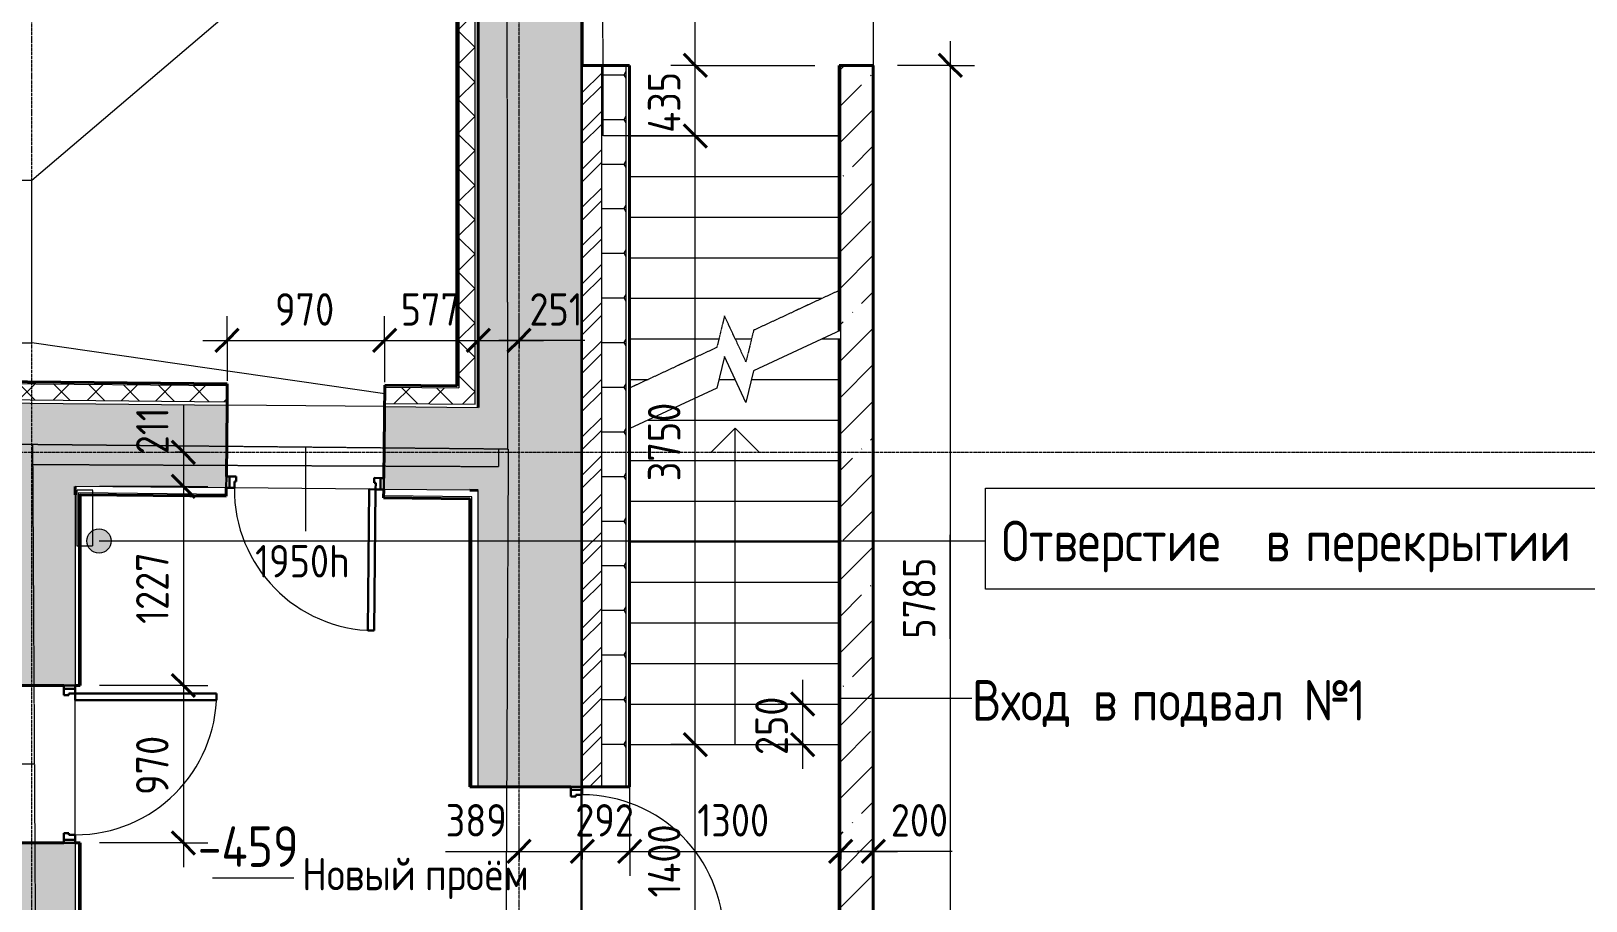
# Model space of a CAD drawing. Header units: millimetres. Extents: x -11886 to 147109, y 276 to 46084.
# Drawn here: x 555 to 10129, y 34092 to 39452 of the extents above; entities that cross this region are included whole.
import ezdxf

# ---------------------------------------------------------------- set-up
doc = ezdxf.new("R2010")
doc.units = ezdxf.units.MM
doc.linetypes.add('ADSK_Линия сетки', pattern=[25, 20, -2.5, 0, -2.5])
doc.linetypes.add('ADSK_Сверху', pattern=[4.5, 3, -1.5])
for name, color, linetype, lineweight in [('Аннотация', 7, 'Continuous', 20), ('Двери', 7, 'Continuous', 18), ('Лестницы', 7, 'Continuous', 18), ('Марки', 7, 'Continuous', 20), ('Марки дверей', 7, 'Continuous', 20), ('Оси', 7, 'Continuous', 9), ('Перекрытие', 7, 'Continuous', 18), ('Размеры', 7, 'Continuous', 9), ('Размеры-100', 7, 'Continuous', 9), ('Стены внутренние', 7, 'Continuous', 18), ('Стены наружные', 7, 'Continuous', 18), ('Стены штриховка', 7, 'Continuous', 18), ('Стрелки вверх', 7, 'Continuous', 18)]:
    doc.layers.add(name, color=color, linetype=linetype, lineweight=lineweight)
doc.styles.add('GOST Common_1', font='GOST_Common.ttf', dxfattribs={"width": 0.9, "height": 250})
doc.styles.add('GOST Common_2', font='GOST_Common.ttf', dxfattribs={"width": 0.9, "height": 200})
doc.styles.add('GOST Common_B', font='', dxfattribs={"width": 0.9, "height": 250})
doc.styles.get('GOST Common_B').set_extended_font_data('GOST Common', bold=True)
doc.dimstyles.new('ADSK_Основной_2_мм_Округление_до_1_мм', dxfattribs={"dimscale": 304.8, "dimtxt": 201.142999, "dimasz": 0.463911, "dimexe": 0.492126, "dimexo": 0.492126, "dimgap": 0.098425, "dimtad": 1, "dimdec": 0, "dimdsep": 46, "dimtxsty": 'GOST Common_2', "dimblk1": 'OBLIQUE', "dimblk2": 'OBLIQUE', "dimsah": 1, "dimcen": 0.09, "dimdle": 0.492126, "dimazin": 2, "dimtfac": 1, "dimtdec": 4, "dimtix": 1, "dimtmove": 0, "dimatfit": 3, "dimfxl": 1, "dimtvp": 1, "dimtolj": 1, "dimtzin": 0, "dimlwd": 20, "dimlwe": 20, "dimarcsym": 2})
doc.dimstyles.new('ADSK_Основной_2_мм_Округление_до_1_мм_1', dxfattribs={"dimscale": 304.8, "dimtxt": 201.142999, "dimasz": 0.463911, "dimexe": 0.492126, "dimexo": 0.492126, "dimgap": 0.098425, "dimtad": 1, "dimdec": 0, "dimdsep": 46, "dimtxsty": 'GOST Common_2', "dimblk1": 'OBLIQUE', "dimblk2": 'OBLIQUE', "dimsah": 1, "dimcen": 0.09, "dimdle": 0.492126, "dimazin": 2, "dimtfac": 1, "dimtdec": 4, "dimtix": 1, "dimtmove": 1, "dimatfit": 3, "dimfxl": 1, "dimtvp": 1, "dimtolj": 1, "dimtzin": 0, "dimlwd": 20, "dimlwe": 20, "dimarcsym": 2})
pattern_1 = [(45, (0, 0), (-106.066, 106.066), []), (135, (0, 0), (-106.066, -106.066), [])]

# ---------------------------------------------------------------- blocks, each defined once
blk = doc.blocks.new('AC_Дверь_Однопольная - ДН-11л 970х2200h-2510391-00 План подвала кладочный')
at = {"layer": 'Двери', "lineweight": 30}
for p, q in [((435, 1190), (395, 1190)), ((395, 1190), (395, 320)), ((435, 320), (435, 1190)), ((-465, 320), (-485, 320)), ((-485, 320), (-485, 250)), ((-435, 320), (-465, 320)), ((-465, 320), (-465, 250)), ((-465, 250), (-465, 320)), ((-435, 280), (-435, 320)), ((395, 320), (435, 320)), ((465, 320), (435, 320)), ((435, 320), (435, 280)), ((465, 250), (465, 320)), ((485, 320), (465, 320)), ((465, 320), (465, 250)), ((485, 250), (485, 320)), ((-485, 250), (-465, 250)), ((-465, 250), (-425, 250)), ((-425, 280), (-435, 280)), ((-425, 250), (-425, 280)), ((435, 280), (425, 280)), ((425, 280), (425, 250)), ((425, 250), (465, 250)), ((465, 250), (485, 250))]:
    blk.add_line(p, q, dxfattribs=at)
at = {"layer": 'Двери'}
blk.add_arc((435, 320), 870, 90, 180, dxfattribs=at)
blk = doc.blocks.new('AC_Дверь_Однопольная - Д-1п 970х1950h-1983177-00 План подвала кладочный')
at = {"layer": 'Двери', "lineweight": 30}
for p, q in [((-435, 1125), (-395, 1125)), ((-435, 255), (-435, 1125)), ((-395, 1125), (-395, 255)), ((-485, 255), (-465, 255)), ((-485, 185), (-485, 255)), ((-465, 255), (-435, 255)), ((-465, 185), (-465, 255)), ((-465, 255), (-465, 185)), ((-395, 255), (-435, 255)), ((-435, 255), (-435, 215)), ((-435, 215), (-425, 215)), ((-425, 215), (-425, 185)), ((425, 215), (435, 215)), ((425, 185), (425, 215)), ((435, 255), (465, 255)), ((435, 215), (435, 255)), ((465, 255), (465, 185)), ((465, 255), (485, 255)), ((465, 185), (465, 255)), ((485, 255), (485, 185)), ((-465, 185), (-485, 185)), ((-425, 185), (-465, 185)), ((465, 185), (425, 185)), ((485, 185), (465, 185))]:
    blk.add_line(p, q, dxfattribs=at)
at = {"layer": 'Двери'}
blk.add_arc((-435, 255), 870, 0, 90, dxfattribs=at)
blk = doc.blocks.new('AC_Дверь_Однопольная - Д-3п 970х2095h-1983173-00 План подвала кладочный')
at = {"layer": 'Двери', "lineweight": 30}
for p, q in [((-435, 1125), (-395, 1125)), ((-435, 255), (-435, 1125)), ((-395, 1125), (-395, 255)), ((-485, 255), (-465, 255)), ((-485, 185), (-485, 255)), ((-465, 255), (-435, 255)), ((-465, 185), (-465, 255)), ((-465, 255), (-465, 185)), ((-395, 255), (-435, 255)), ((-435, 255), (-435, 215)), ((-435, 215), (-425, 215)), ((-425, 215), (-425, 185)), ((425, 215), (435, 215)), ((425, 185), (425, 215)), ((435, 255), (465, 255)), ((435, 215), (435, 255)), ((465, 255), (465, 185)), ((465, 255), (485, 255)), ((465, 185), (465, 255)), ((485, 255), (485, 185)), ((-465, 185), (-485, 185)), ((-425, 185), (-465, 185)), ((465, 185), (425, 185)), ((485, 185), (465, 185))]:
    blk.add_line(p, q, dxfattribs=at)
at = {"layer": 'Двери'}
blk.add_arc((-435, 255), 870, 0, 90, dxfattribs=at)
blk = doc.blocks.new('ADSK_Марка_Перекрытие - Отметка низа-2041711-00 План подвала кладочный')
at = {"layer": 'Марки'}
blk.add_line((-2.5, 0), (2.5, 0), dxfattribs=at)
blk = doc.blocks.new('DIMBLOCK22-00 План подвала кладочный')
at = {"layer": 'Размеры-100', "lineweight": 20}
for p, q in [((1761.9, 37545.5), (1761.9, 37695.5)), ((2731.9, 37545.5), (2731.9, 37695.5)), ((1611.9, 37545.5), (2731.9, 37545.5)), ((1761.9, 37545.5), (1761.9, 37297.1)), ((2731.9, 37545.5), (2731.9, 37287.7))]:
    blk.add_line(p, q, dxfattribs=at)
at = {"layer": 'Размеры-100', "lineweight": 40}
for p, q in [((1761.9, 37545.5), (1691.2, 37474.8)), ((1761.9, 37545.5), (1832.6, 37616.2)), ((2731.9, 37545.5), (2661.2, 37474.8)), ((2731.9, 37545.5), (2802.6, 37616.2))]:
    blk.add_line(p, q, dxfattribs=at)
at = {"layer": 'Размеры-100', "color": 0, "lineweight": 20, "insert": (2057.7, 37836.8), "char_height": 200, "width": 454.106, "attachment_point": 1, "line_spacing_factor": 1.022761, "style": 'GOST Common_2'}
blk.add_mtext('970', dxfattribs=at)
blk = doc.blocks.new('_Oblique')
at = {"color": 0, "linetype": 'ByBlock', "lineweight": -2}
blk.add_line((-0.5, -0.5), (0.5, 0.5), dxfattribs=at)
blk = doc.blocks.new('DIMBLOCK23-00 План подвала кладочный')
at = {"layer": 'Размеры-100', "lineweight": 20}
for p, q in [((2731.9, 37545.5), (2731.9, 37695.5)), ((3309.3, 37545.5), (3309.3, 37695.5)), ((2731.9, 37545.5), (3309.3, 37545.5)), ((2731.9, 37545.5), (2731.9, 37287.7)), ((3309.3, 37545.5), (3309.3, 37282))]:
    blk.add_line(p, q, dxfattribs=at)
at = {"layer": 'Размеры-100', "lineweight": 40}
for p, q in [((2731.9, 37545.5), (2661.2, 37474.8)), ((2731.9, 37545.5), (2802.6, 37616.2)), ((3309.3, 37545.5), (3238.6, 37474.8)), ((3309.3, 37545.5), (3380, 37616.2))]:
    blk.add_line(p, q, dxfattribs=at)
at = {"layer": 'Размеры-100', "color": 0, "lineweight": 20, "insert": (2831.4, 37836.8), "char_height": 200, "width": 454.106, "attachment_point": 1, "line_spacing_factor": 1.022761, "style": 'GOST Common_2'}
blk.add_mtext('577', dxfattribs=at)
blk = doc.blocks.new('DIMBLOCK24-00 План подвала кладочный')
at = {"layer": 'Размеры-100', "lineweight": 20}
for p, q in [((3309.3, 37545.5), (3309.3, 37695.5)), ((3559.9, 37545.5), (3559.9, 37695.5)), ((3309.3, 37545.5), (3709.9, 37545.5)), ((3309.3, 37545.5), (3309.3, 37282)), ((3624.2, 37545.5), (3434.6, 37545.5)), ((3559.9, 37545.5), (3559.9, 37495.4)), ((3965.1, 37545.5), (3624.2, 37545.5))]:
    blk.add_line(p, q, dxfattribs=at)
at = {"layer": 'Размеры-100', "lineweight": 40}
for p, q in [((3309.3, 37545.5), (3238.6, 37474.8)), ((3309.3, 37545.5), (3380, 37616.2)), ((3559.9, 37545.5), (3489.2, 37474.8)), ((3559.9, 37545.5), (3630.6, 37616.2))]:
    blk.add_line(p, q, dxfattribs=at)
at = {"layer": 'Размеры-100', "color": 0, "lineweight": 20, "insert": (3624.2, 37836.8), "char_height": 200, "width": 409.104, "attachment_point": 1, "line_spacing_factor": 1.022761, "style": 'GOST Common_2'}
blk.add_mtext('251', dxfattribs=at)
blk = doc.blocks.new('DIMBLOCK25-00 План подвала кладочный')
at = {"layer": 'Размеры-100', "lineweight": 20}
for p, q in [((1493.2, 37148), (1493.2, 36844.6)), ((1493.2, 37006.8), (1493.2, 36646.2)), ((1493.2, 36856.8), (1443.1, 36856.8)), ((1493.2, 36856.8), (1643.2, 36856.8)), ((1493.2, 36844.6), (1493.2, 36751.5)), ((1493.2, 36646.2), (977.5, 36646.2)), ((1493.2, 36646.2), (1643.2, 36646.2))]:
    blk.add_line(p, q, dxfattribs=at)
at = {"layer": 'Размеры-100', "lineweight": 40}
for p, q in [((1493.2, 36856.8), (1422.5, 36927.5)), ((1493.2, 36856.8), (1563.9, 36786.1)), ((1493.2, 36646.2), (1422.5, 36716.9)), ((1493.2, 36646.2), (1563.9, 36575.5))]:
    blk.add_line(p, q, dxfattribs=at)
at = {"layer": 'Размеры-100', "color": 0, "lineweight": 20, "insert": (1201.8, 36844.6), "char_height": 200, "width": 364.103, "attachment_point": 1, "rotation": 90, "line_spacing_factor": 1.022761, "style": 'GOST Common_2'}
blk.add_mtext('211', dxfattribs=at)
blk = doc.blocks.new('DIMBLOCK26-00 План подвала кладочный')
at = {"layer": 'Размеры-100', "lineweight": 40}
for p, q in [((1493.2, 36646.2), (1422.5, 36716.9)), ((1493.2, 36646.2), (1563.9, 36575.5)), ((1493.2, 35419.5), (1422.5, 35490.2)), ((1493.2, 35419.5), (1563.9, 35348.8))]:
    blk.add_line(p, q, dxfattribs=at)
at = {"layer": 'Размеры-100', "lineweight": 20}
for p, q in [((1493.2, 36646.2), (977.5, 36646.2)), ((1493.2, 36646.2), (1493.2, 35419.5)), ((1493.2, 36646.2), (1643.2, 36646.2)), ((1493.2, 35419.5), (977.5, 35419.5)), ((1493.2, 35419.5), (1643.2, 35419.5))]:
    blk.add_line(p, q, dxfattribs=at)
at = {"layer": 'Размеры-100', "color": 0, "lineweight": 20, "insert": (1201.8, 35799.3), "char_height": 200, "width": 560.473, "attachment_point": 1, "rotation": 90, "line_spacing_factor": 1.022761, "style": 'GOST Common_2'}
blk.add_mtext('1227', dxfattribs=at)
blk = doc.blocks.new('DIMBLOCK27-00 План подвала кладочный')
at = {"layer": 'Размеры-100', "lineweight": 40}
for p, q in [((1493.2, 35419.5), (1422.5, 35490.2)), ((1493.2, 35419.5), (1563.9, 35348.8)), ((1493.2, 34449.5), (1422.5, 34520.2)), ((1493.2, 34449.5), (1563.9, 34378.8))]:
    blk.add_line(p, q, dxfattribs=at)
at = {"layer": 'Размеры-100', "lineweight": 20}
for p, q in [((1493.2, 35419.5), (977.5, 35419.5)), ((1493.2, 35419.5), (1493.2, 34299.5)), ((1493.2, 35419.5), (1643.2, 35419.5)), ((1493.2, 34449.5), (977.5, 34449.5)), ((1493.2, 34449.5), (1643.2, 34449.5))]:
    blk.add_line(p, q, dxfattribs=at)
at = {"layer": 'Размеры-100', "color": 0, "lineweight": 20, "insert": (1201.8, 34745.3), "char_height": 200, "width": 454.106, "attachment_point": 1, "rotation": 90, "line_spacing_factor": 1.022761, "style": 'GOST Common_2'}
blk.add_mtext('970', dxfattribs=at)
blk = doc.blocks.new('DIMBLOCK28-00 План подвала кладочный')
at = {"layer": 'Размеры-100', "lineweight": 20}
for p, q in [((3559.9, 34397.7), (3559.9, 34547.7)), ((3949.3, 34397.7), (3949.3, 34547.7)), ((3108, 34397.7), (3486.4, 34397.7)), ((3409.9, 34397.7), (3949.3, 34397.7)), ((3486.4, 34397.7), (3754.6, 34397.7)), ((3559.9, 34397.7), (3559.9, 34347.7)), ((3949.3, 34397.7), (3949.3, 34347.7))]:
    blk.add_line(p, q, dxfattribs=at)
at = {"layer": 'Размеры-100', "lineweight": 40}
for p, q in [((3559.9, 34397.7), (3630.6, 34468.4)), ((3949.3, 34397.7), (4020, 34468.4)), ((3559.9, 34397.7), (3489.2, 34327)), ((3949.3, 34397.7), (3878.6, 34327))]:
    blk.add_line(p, q, dxfattribs=at)
at = {"layer": 'Размеры-100', "color": 0, "lineweight": 20, "insert": (3108, 34689), "char_height": 200, "width": 454.106, "attachment_point": 1, "line_spacing_factor": 1.022761, "style": 'GOST Common_2'}
blk.add_mtext('389', dxfattribs=at)
blk = doc.blocks.new('DIMBLOCK29-00 План подвала кладочный')
at = {"layer": 'Размеры-100', "lineweight": 20}
for p, q in [((4241.3, 34397.7), (4241.3, 34905.3)), ((3949.3, 34397.7), (3949.3, 34547.7)), ((3949.3, 34397.7), (4241.3, 34397.7)), ((3949.3, 34397.7), (3949.3, 34347.7)), ((4241.3, 34397.7), (4241.3, 34247.7))]:
    blk.add_line(p, q, dxfattribs=at)
at = {"layer": 'Размеры-100', "lineweight": 40}
for p, q in [((3949.3, 34397.7), (4020, 34468.4)), ((4241.3, 34397.7), (4312, 34468.4)), ((3949.3, 34397.7), (3878.6, 34327)), ((4241.3, 34397.7), (4170.6, 34327))]:
    blk.add_line(p, q, dxfattribs=at)
at = {"layer": 'Размеры-100', "color": 0, "lineweight": 20, "insert": (3906.1, 34689), "char_height": 200, "width": 454.106, "attachment_point": 1, "line_spacing_factor": 1.022761, "style": 'GOST Common_2'}
blk.add_mtext('292', dxfattribs=at)
blk = doc.blocks.new('DIMBLOCK30-00 План подвала кладочный')
at = {"layer": 'Размеры-100', "lineweight": 20}
for p, q in [((4241.3, 34397.7), (4241.3, 34905.3)), ((5541.3, 34397.7), (5541.3, 34547.7)), ((4241.3, 34397.7), (5541.3, 34397.7)), ((4241.3, 34397.7), (4241.3, 34247.7)), ((5541.3, 34397.7), (5541.3, 34347.7))]:
    blk.add_line(p, q, dxfattribs=at)
at = {"layer": 'Размеры-100', "lineweight": 40}
for p, q in [((4241.3, 34397.7), (4312, 34468.4)), ((5541.3, 34397.7), (5612, 34468.4)), ((4241.3, 34397.7), (4170.6, 34327)), ((5541.3, 34397.7), (5470.6, 34327))]:
    blk.add_line(p, q, dxfattribs=at)
at = {"layer": 'Размеры-100', "color": 0, "lineweight": 20, "insert": (4657.7, 34689), "char_height": 200, "width": 560.473, "attachment_point": 1, "line_spacing_factor": 1.022761, "style": 'GOST Common_2'}
blk.add_mtext('1300', dxfattribs=at)
blk = doc.blocks.new('DIMBLOCK31-00 План подвала кладочный')
at = {"layer": 'Размеры-100', "lineweight": 20}
for p, q in [((5541.3, 34397.7), (5541.3, 34547.7)), ((5741.3, 34397.7), (5741.3, 34547.7)), ((5541.3, 34397.7), (5891.3, 34397.7)), ((5541.3, 34397.7), (5541.3, 34347.7)), ((5849.1, 34397.7), (5641.3, 34397.7)), ((5741.3, 34397.7), (5741.3, 34347.7)), ((6227.5, 34397.7), (5849.1, 34397.7))]:
    blk.add_line(p, q, dxfattribs=at)
at = {"layer": 'Размеры-100', "lineweight": 40}
for p, q in [((5541.3, 34397.7), (5612, 34468.4)), ((5741.3, 34397.7), (5812, 34468.4)), ((5541.3, 34397.7), (5470.6, 34327)), ((5741.3, 34397.7), (5670.6, 34327))]:
    blk.add_line(p, q, dxfattribs=at)
at = {"layer": 'Размеры-100', "color": 0, "lineweight": 20, "insert": (5849.1, 34689), "char_height": 200, "width": 454.106, "attachment_point": 1, "line_spacing_factor": 1.022761, "style": 'GOST Common_2'}
blk.add_mtext('200', dxfattribs=at)
blk = doc.blocks.new('DIMBLOCK33-00 План подвала кладочный')
at = {"layer": 'Размеры-100', "lineweight": 20}
for p, q in [((4645.1, 35055.3), (4495.1, 35055.3)), ((4645.1, 33655.5), (4645.1, 35055.3)), ((4645.1, 35055.3), (4695.1, 35055.3)), ((4645.1, 33655.5), (4495.1, 33655.5)), ((4645.1, 33655.5), (4695.1, 33655.5))]:
    blk.add_line(p, q, dxfattribs=at)
at = {"layer": 'Размеры-100', "lineweight": 40}
for p, q in [((4645.1, 35055.3), (4574.4, 35126)), ((4645.1, 35055.3), (4715.8, 34984.6)), ((4645.1, 33655.5), (4574.4, 33726.2)), ((4645.1, 33655.5), (4715.8, 33584.8))]:
    blk.add_line(p, q, dxfattribs=at)
at = {"layer": 'Размеры-100', "color": 0, "lineweight": 20, "insert": (4353.7, 34113.4), "char_height": 200, "width": 580.928, "attachment_point": 1, "rotation": 90, "line_spacing_factor": 1.022761, "style": 'GOST Common_2'}
blk.add_mtext('1400', dxfattribs=at)
blk = doc.blocks.new('DIMBLOCK34-00 План подвала кладочный')
at = {"layer": 'Размеры-100', "lineweight": 40}
for p, q in [((4645.1, 38805.3), (4574.4, 38876)), ((4645.1, 38805.3), (4715.8, 38734.6)), ((4645.1, 35055.3), (4574.4, 35126)), ((4645.1, 35055.3), (4715.8, 34984.6))]:
    blk.add_line(p, q, dxfattribs=at)
at = {"layer": 'Размеры-100', "lineweight": 20}
for p, q in [((4645.1, 38805.3), (4495.1, 38805.3)), ((4645.1, 35055.3), (4645.1, 38805.3)), ((4645.1, 38805.3), (4695.1, 38805.3)), ((4645.1, 35055.3), (4495.1, 35055.3)), ((4645.1, 35055.3), (4695.1, 35055.3))]:
    blk.add_line(p, q, dxfattribs=at)
at = {"layer": 'Размеры-100', "color": 0, "lineweight": 20, "insert": (4353.7, 36678), "char_height": 200, "width": 605.475, "attachment_point": 1, "rotation": 90, "line_spacing_factor": 1.022761, "style": 'GOST Common_2'}
blk.add_mtext('3750', dxfattribs=at)
blk = doc.blocks.new('DIMBLOCK35-00 План подвала кладочный')
at = {"layer": 'Размеры-100', "lineweight": 40}
for p, q in [((4645.1, 39240.3), (4574.4, 39311)), ((4645.1, 39240.3), (4715.8, 39169.6)), ((4645.1, 38805.3), (4574.4, 38876)), ((4645.1, 38805.3), (4715.8, 38734.6))]:
    blk.add_line(p, q, dxfattribs=at)
at = {"layer": 'Размеры-100', "lineweight": 20}
for p, q in [((4645.1, 39240.3), (4495.1, 39240.3)), ((4645.1, 38805.3), (4645.1, 39240.3)), ((4645.1, 39240.3), (5381.3, 39240.3)), ((4645.1, 38805.3), (4495.1, 38805.3)), ((4645.1, 38805.3), (4695.1, 38805.3))]:
    blk.add_line(p, q, dxfattribs=at)
at = {"layer": 'Размеры-100', "color": 0, "lineweight": 20, "insert": (4353.7, 38825.1), "char_height": 200, "width": 474.561, "attachment_point": 1, "rotation": 90, "line_spacing_factor": 1.022761, "style": 'GOST Common_2'}
blk.add_mtext('435', dxfattribs=at)
blk = doc.blocks.new('DIMBLOCK36-00 План подвала кладочный')
at = {"layer": 'Размеры-100', "lineweight": 20}
for p, q in [((4645.1, 40805.3), (4495.1, 40805.3)), ((4645.1, 39240.3), (4645.1, 40805.3)), ((4645.1, 40805.3), (4695.1, 40805.3)), ((4645.1, 39240.3), (4495.1, 39240.3)), ((4645.1, 39240.3), (5381.3, 39240.3))]:
    blk.add_line(p, q, dxfattribs=at)
at = {"layer": 'Размеры-100', "lineweight": 40}
for p, q in [((4645.1, 40805.3), (4574.4, 40876)), ((4645.1, 40805.3), (4715.8, 40734.6)), ((4645.1, 39240.3), (4574.4, 39311)), ((4645.1, 39240.3), (4715.8, 39169.6))]:
    blk.add_line(p, q, dxfattribs=at)
at = {"layer": 'Размеры-100', "color": 0, "lineweight": 20, "insert": (4353.7, 39789.3), "char_height": 200, "width": 560.473, "attachment_point": 1, "rotation": 90, "line_spacing_factor": 1.022761, "style": 'GOST Common_2'}
blk.add_mtext('1565', dxfattribs=at)
blk = doc.blocks.new('DIMBLOCK71-00 План подвала кладочный')
at = {"layer": 'Размеры-100', "lineweight": 20}
for p, q in [((6215.1, 39390.3), (6215.1, 33305.3)), ((6215.1, 39240.3), (5891.3, 39240.3)), ((6215.1, 39240.3), (6365.1, 39240.3)), ((6215.1, 36212.3), (6215.1, 36347.8)), ((6215.1, 35707.7), (6215.1, 36212.3)), ((6215.1, 33455.3), (5891.3, 33455.3)), ((6215.1, 33455.3), (6365.1, 33455.3))]:
    blk.add_line(p, q, dxfattribs=at)
at = {"layer": 'Размеры-100', "lineweight": 40}
for p, q in [((6215.1, 39240.3), (6144.4, 39311)), ((6215.1, 39240.3), (6285.8, 39169.6)), ((6215.1, 33455.3), (6144.4, 33526)), ((6215.1, 33455.3), (6285.8, 33384.6))]:
    blk.add_line(p, q, dxfattribs=at)
at = {"layer": 'Размеры-100', "color": 0, "lineweight": 20, "insert": (5923.7, 35707.7), "char_height": 200, "width": 605.475, "attachment_point": 1, "rotation": 90, "line_spacing_factor": 1.022761, "style": 'GOST Common_2'}
blk.add_mtext('5785', dxfattribs=at)
blk = doc.blocks.new('DIMBLOCK82-00 План подвала кладочный')
at = {"layer": 'Размеры-100', "lineweight": 20}
for p, q in [((5306.6, 34905.3), (5306.6, 35455.3)), ((5306.6, 35305.3), (5156.6, 35305.3)), ((5306.6, 35305.3), (5356.6, 35305.3)), ((5306.6, 35055.3), (5156.6, 35055.3)), ((5306.6, 35055.3), (5356.6, 35055.3))]:
    blk.add_line(p, q, dxfattribs=at)
at = {"layer": 'Размеры-100', "lineweight": 40}
for p, q in [((5306.6, 35305.3), (5235.9, 35376)), ((5306.6, 35305.3), (5377.3, 35234.6)), ((5306.6, 35055.3), (5235.9, 35126)), ((5306.6, 35055.3), (5377.3, 34984.6))]:
    blk.add_line(p, q, dxfattribs=at)
at = {"layer": 'Размеры-100', "color": 0, "lineweight": 20, "insert": (5015.2, 34991.1), "char_height": 200, "width": 454.106, "attachment_point": 1, "rotation": 90, "line_spacing_factor": 1.022761, "style": 'GOST Common_2'}
blk.add_mtext('250', dxfattribs=at)

msp = doc.modelspace()

# ---------------------------------------------------------------- hatches: boundary and pattern name
at = {"layer": 'Аннотация', "lineweight": 9}
h = msp.add_hatch(color=256, dxfattribs=at)
edge = h.paths.add_edge_path()
edge.add_arc((973.67, 36310.03), 75, 0, 360)
at = {"layer": 'Стены внутренние', "lineweight": 9}
h = msp.add_hatch(dxfattribs=at)
h.set_pattern_fill('FP_1', color=256, style=0, pattern_type=2)
h.set_pattern_definition(pattern_1)
h.paths.add_polyline_path([(3289.32, 37252.24), (3289.32, 40972.71), (3189.32, 40973.67), (3189.32, 37253.22), (3216.23, 37252.95)])
h = msp.add_hatch(dxfattribs=at)
h.set_pattern_fill('FP_1', color=256, style=0, pattern_type=2)
h.set_pattern_definition(pattern_1)
h.paths.add_polyline_path([(3289.32, 37152.24), (3289.32, 37252.24), (2733.04, 37257.65), (2732.07, 37157.66), (3216.23, 37152.95)])
h.paths.add_polyline_path([(1762.11, 37167.09), (1763.08, 37267.09), (-5543.84, 37338.16), (-5543.84, 37238.16), (935.83, 37175.13)])
at = {"layer": 'Стены внутренние', "true_color": 0xc0c0c0}
h = msp.add_hatch(color=9, dxfattribs=at)
h.paths.add_polyline_path([(3309.32, 36622.02), (3309.32, 37132.04), (2731.87, 37137.66), (2727.59, 36627.68), (3257.32, 36622.52)])
h.paths.add_polyline_path([(1756.96, 36637.12), (1761.92, 37147.09), (-4670.59, 37209.66), (-4675.55, 36699.68), (935.83, 36645.1)])
h = msp.add_hatch(color=9, dxfattribs=at)
h.paths.add_polyline_path([(827.47, 29051.07), (827.47, 31670.52), (317.47, 31670.52), (317.47, 29056.54)])
h.paths.add_polyline_path([(365.73, 32549.61), (827.47, 32549.61), (827.47, 34449.54), (317.47, 34449.54), (317.47, 32549.61)])
h.paths.add_polyline_path([(827.47, 35419.54), (827.47, 36646.16), (317.47, 36651.12), (317.47, 35419.54), (757.47, 35419.54)])
at = {"layer": 'Стены наружные', "true_color": 0xc0c0c0}
h = msp.add_hatch(color=9, dxfattribs=at)
h.paths.add_polyline_path([(3949.32, 28507.58), (3949.32, 33826.2), (3309.32, 33826.2), (3309.32, 28514.44), (3653.15, 28510.75)])
h.paths.add_polyline_path([(3949.32, 34796.2), (3949.32, 41455.32), (3309.32, 41455.32), (3309.32, 34796.2), (3879.32, 34796.2)])
h.paths.add_polyline_path([(3949.32, 42455.32), (3949.32, 43676.47), (3309.32, 43682.64), (3309.32, 42455.32)])
at = {"layer": 'Стены наружные', "lineweight": 9}
h = msp.add_hatch(dxfattribs=at)
h.set_pattern_fill('FP_3', color=256, style=0, pattern_type=2)
h.set_pattern_definition([(45, (0, 0), (-117.8655, 117.8655), []), (45, (78.58, 0), (-117.8655, 117.8655), [])])
h.paths.add_polyline_path([(4069.32, 33655.32), (4069.32, 33826.2), (3949.32, 33826.2), (3949.32, 33655.32)])
h.paths.add_polyline_path([(3949.32, 34796.2), (4069.32, 34796.2), (4069.32, 39239.88), (3949.32, 39239.88), (3949.32, 35554.58)])
h = msp.add_hatch(dxfattribs=at)
h.set_pattern_fill('FP_4', color=256, style=0, pattern_type=2)
h.set_pattern_definition([(0, (0, 0), (238.125, 137.482), [158.75, -317.5]), (120, (0, 0), (-238.1254, 137.4813), [158.75, -317.5]), (60, (0, 0), (-0.0004, 274.9633), [0, -317.5, 158.75, 0])])
h.paths.add_polyline_path([(4219.32, 33655.32), (4219.32, 33826.2), (4069.32, 33826.2), (4069.32, 33655.32)])
h.paths.add_polyline_path([(4069.32, 34796.2), (4219.32, 34796.2), (4219.32, 39239.88), (4069.32, 39239.88), (4069.32, 35554.58)])
h = msp.add_hatch(dxfattribs=at)
h.set_pattern_fill('FP_2', color=256, style=0, pattern_type=2)
h.set_pattern_definition([(45, (0, 0), (-224.5064, 224.5064), []), (45, (224.5, 0), (-224.5064, 224.5064), [396.875, -79.375, 3.353, -76.022])])
h.paths.add_polyline_path([(5541.26, 33455.32), (5741.26, 33455.32), (5741.26, 39240.32), (5541.26, 39240.32), (5541.26, 33655.32)])

# ---------------------------------------------------------------- linework, layer by layer
at = {"layer": 'Аннотация', "lineweight": 9}
msp.add_line((973.67, 36310.03), (6431.97, 36310.03), dxfattribs=at)
at = {"layer": 'Аннотация', "lineweight": 9, "flags": 128}
msp.add_lwpolyline([(6431.97, 36635.6), (12049.07, 36635.6), (12049.07, 36012.6), (6431.97, 36012.6)], close=True, dxfattribs=at)
at = {"layer": 'Аннотация', "lineweight": 9}
msp.add_circle((973.67, 36310.03), 75, dxfattribs=at)
at = {"layer": 'Лестницы', "linetype": 'ADSK_Сверху'}
for p, q in [((4241.26, 38805.32), (5541.26, 38805.32)), ((4241.26, 37252.22), (4241.26, 38805.32)), ((5541.26, 37858.41), (5541.26, 38805.32)), ((4241.26, 38555.32), (5541.26, 38555.32)), ((4241.26, 38555.32), (5541.26, 38555.32)), ((4241.26, 38305.32), (5541.26, 38305.32)), ((4241.26, 38305.32), (5541.26, 38305.32)), ((4241.26, 38055.32), (5541.26, 38055.32)), ((4241.26, 38055.32), (5541.26, 38055.32)), ((5541.26, 37858.41), (5004.54, 37608.14)), ((4241.26, 37805.32), (5427.38, 37805.32)), ((4241.26, 37805.32), (5427.38, 37805.32)), ((4825.22, 37696.93), (4777.97, 37502.49)), ((4957.29, 37413.7), (4825.22, 37696.93)), ((4241.26, 37555.32), (4790.81, 37555.32)), ((4241.26, 37555.32), (4790.81, 37555.32)), ((4891.26, 37555.32), (4991.71, 37555.32)), ((4891.26, 37555.32), (4991.71, 37555.32)), ((5004.54, 37608.14), (4957.29, 37413.7)), ((4777.97, 37502.49), (4241.26, 37252.22)), ((4241.26, 37305.32), (4355.13, 37305.32)), ((4241.26, 37305.32), (4355.13, 37305.32))]:
    msp.add_line(p, q, dxfattribs=at)
at = {"layer": 'Лестницы'}
for p, q in [((5541.26, 37608.41), (5004.54, 37358.14)), ((5427.38, 37555.32), (5541.26, 37555.32)), ((5427.38, 37555.32), (5541.26, 37555.32)), ((5541.26, 37555.32), (5541.26, 37608.41)), ((4825.22, 37446.93), (4777.97, 37252.49)), ((4957.29, 37163.7), (4825.22, 37446.93)), ((5004.54, 37358.14), (4957.29, 37163.7)), ((4777.97, 37252.49), (4241.26, 37002.22)), ((4790.81, 37305.32), (4891.26, 37305.32)), ((4790.81, 37305.32), (4891.26, 37305.32)), ((4991.71, 37305.32), (5531.26, 37305.32)), ((4991.71, 37305.32), (5531.26, 37305.32)), ((4355.13, 37055.32), (5531.26, 37055.32)), ((4355.13, 37055.32), (5531.26, 37055.32)), ((4241.26, 36805.32), (4241.26, 37002.22)), ((4241.26, 36555.32), (4241.26, 36805.32)), ((4241.26, 36805.32), (5531.26, 36805.32)), ((4241.26, 36805.32), (5531.26, 36805.32)), ((4241.26, 36305.32), (4241.26, 36555.32)), ((4241.26, 36555.32), (5531.26, 36555.32)), ((4241.26, 36555.32), (5531.26, 36555.32)), ((4241.26, 36055.32), (4241.26, 36305.32)), ((4241.26, 36305.32), (5531.26, 36305.32)), ((4241.26, 36305.32), (5531.26, 36305.32)), ((4241.26, 35805.32), (4241.26, 36055.32)), ((4241.26, 36055.32), (5531.26, 36055.32)), ((4241.26, 36055.32), (5531.26, 36055.32)), ((4241.26, 35555.32), (4241.26, 35805.32)), ((4241.26, 35805.32), (5531.26, 35805.32)), ((4241.26, 35805.32), (5531.26, 35805.32)), ((4241.26, 35305.32), (4241.26, 35555.32)), ((4241.26, 35555.32), (5531.26, 35555.32)), ((4241.26, 35555.32), (5531.26, 35555.32)), ((4241.26, 35055.32), (4241.26, 35305.32)), ((4241.26, 35305.32), (5531.26, 35305.32)), ((4241.26, 35305.32), (5531.26, 35305.32)), ((4241.26, 35055.32), (5531.26, 35055.32)), ((4241.26, 35055.32), (5531.26, 35055.32))]:
    msp.add_line(p, q, dxfattribs=at)
at = {"layer": 'Марки'}
msp.add_line((5541.26, 35342.24), (6349.04, 35342.24), dxfattribs=at)
at = {"layer": 'Марки дверей'}
for p, q in [((2244.41, 36887.39), (2244.41, 36369.53)), ((572.47, 34934.54), (187.52, 34934.54))]:
    msp.add_line(p, q, dxfattribs=at)
at = {"layer": 'Оси', "linetype": 'ADSK_Линия сетки'}
for p, q in [((559.91, 1075.56), (559.91, 44421.85)), ((3559.91, 1075.56), (3559.91, 44421.85)), ((-11086.22, 36856.79), (57141.72, 36856.79))]:
    msp.add_line(p, q, dxfattribs=at)
at = {"layer": 'Перекрытие', "color": 9, "linetype": 'ADSK_Сверху', "true_color": 0xc2c2c2}
for p, q in [((3479, 43225.54), (3489.39, 36875.28)), ((3489.39, 36875.28), (365.27, 36905.67)), ((564.32, 36903.73), (587.07, 32840.95)), ((3493.35, 36875.24), (3474.46, 32833.8)), ((3489.39, 36875.28), (3493.35, 36875.24)), ((936.39, 36624.11), (836.39, 36624.11)), ((836.39, 36624.11), (836.39, 36280.08)), ((936.39, 36280.08), (936.39, 36624.11)), ((836.39, 36280.08), (936.39, 36280.08))]:
    msp.add_line(p, q, dxfattribs=at)
at = {"layer": 'Перекрытие', "color": 9, "linetype": 'ADSK_Сверху', "true_color": 0xaad4d4}
for p, q in [((4078.76, 38805.32), (4072.86, 40805.32)), ((5741.26, 40805.32), (5741.26, 39240.32)), ((5741.26, 39240.32), (5531.26, 39240.32)), ((5531.26, 39240.32), (5531.26, 38805.32)), ((5531.26, 38805.32), (4078.76, 38805.32))]:
    msp.add_line(p, q, dxfattribs=at)
at = {"layer": 'Перекрытие', "color": 136, "true_color": 0x008080}
for p, q in [((3177.32, 40760.13), (559.91, 38531.74)), ((5531.26, 38805.32), (4239.32, 38805.32)), ((559.91, 38531.74), (-440.09, 38531.74)), ((559.91, 37531.74), (559.91, 38531.74)), ((-440.09, 37531.74), (559.91, 37531.74)), ((2732.63, 37215.88), (559.91, 37531.74)), ((2731.87, 37137.66), (1761.92, 37147.09)), ((2636.92, 36628.56), (1806.95, 36636.63)), ((827.47, 34499.54), (827.47, 35329.54)), ((4241.26, 35055.32), (4239.32, 35055.32)), ((3309.32, 34796.21), (3288.98, 34796.15)), ((3949.32, 33916.2), (3949.32, 34746.2))]:
    msp.add_line(p, q, dxfattribs=at)
at = {"layer": 'Стены внутренние', "lineweight": 40}
for p, q in [((3177.32, 40861.78), (3177.32, 37265.33)), ((1763.2, 37279.09), (-5531.84, 37350.04)), ((1761.92, 37147.09), (1763.2, 37279.09)), ((2733.16, 37269.65), (2727.59, 36697.68)), ((3177.32, 37265.33), (2733.16, 37269.65)), ((1757.64, 36707.11), (1761.92, 37147.09)), ((827.47, 36594.16), (827.47, 36646.16)), ((857.47, 36593.86), (1756.45, 36585.12)), ((857.47, 35419.54), (857.47, 36593.86)), ((1756.45, 36585.12), (1756.96, 36637.12)), ((2726.91, 36627.68), (2726.41, 36575.69)), ((2726.41, 36575.69), (3257.32, 36570.52)), ((3309.32, 36622.02), (3257.32, 36622.52)), ((3257.32, 36622.52), (3309.32, 36622.02)), ((3257.32, 36570.52), (3257.32, 34796.2)), ((265.47, 35419.54), (757.47, 35419.54)), ((827.47, 35419.54), (857.47, 35419.54)), ((3257.32, 34796.2), (3309.32, 34796.2)), ((757.47, 34449.54), (265.47, 34449.54)), ((857.47, 34449.54), (827.47, 34449.54)), ((857.47, 32549.61), (857.47, 34449.54))]:
    msp.add_line(p, q, dxfattribs=at)
at = {"layer": 'Стены внутренние'}
for p, q in [((-4670.59, 37209.66), (1761.92, 37147.09)), ((2731.87, 37137.66), (3309.32, 37132.04)), ((1756.96, 36637.12), (827.47, 36646.16)), ((3309.32, 34796.2), (3309.32, 36622.02)), ((827.47, 34449.54), (827.47, 32549.61))]:
    msp.add_line(p, q, dxfattribs=at)
at = {"layer": 'Стены внутренние', "color": 253, "linetype": 'ADSK_Сверху', "true_color": 0xaaaaaa}
for p in [(3433.5, 36875.82), (565, 36781.75)]:
    msp.add_line(p, (3433.5, 36768.87), dxfattribs=at)
at = {"layer": 'Стены наружные', "color": 253, "linetype": 'ADSK_Сверху', "true_color": 0xaaaaaa}
msp.add_line((3943.5, 20918.63), (3943.5, 43663.9), dxfattribs=at)
at = {"layer": 'Стены наружные', "lineweight": 40}
for p, q in [((3949.32, 39239.88), (3949.32, 41455.32)), ((3309.32, 41192.53), (3309.32, 37132.04)), ((4239.32, 39239.88), (3949.32, 39239.88)), ((4239.32, 34796.2), (4239.32, 39239.88)), ((5531.26, 39240.32), (5531.26, 37603.75)), ((5741.26, 39240.32), (5531.26, 39240.32)), ((5741.26, 33455.32), (5741.26, 39240.32)), ((5531.26, 37555.32), (5531.26, 33665.32)), ((3309.32, 34796.2), (3879.32, 34796.2)), ((3949.32, 34796.2), (4239.32, 34796.2))]:
    msp.add_line(p, q, dxfattribs=at)
at = {"layer": 'Стены наружные'}
for p, q in [((3949.32, 39239.88), (3949.32, 34796.2)), ((3949.32, 34796.2), (3949.32, 39239.88))]:
    msp.add_line(p, q, dxfattribs=at)
at = {"layer": 'Стены штриховка'}
for p, q in [((3289.32, 37152.24), (3289.32, 40972.71)), ((3179.32, 37263.31), (3179.32, 40861.77)), ((3189.32, 40873.67), (3189.32, 37253.22)), ((4069.32, 34796.2), (4069.32, 39239.88)), ((4219.32, 34796.2), (4219.32, 39239.88)), ((5541.26, 37608.41), (5541.26, 39240.32)), ((5541.26, 33655.32), (5541.26, 37555.32)), ((-5533.84, 37348.06), (1763.18, 37277.09)), ((-5543.84, 37338.16), (1763.08, 37267.09)), ((2733.04, 37257.65), (3189.32, 37253.22)), ((2733.14, 37267.65), (3179.32, 37263.31)), ((-5643.84, 37239.13), (1762.11, 37167.09)), ((2732.07, 37157.66), (3289.32, 37152.24)), ((827.47, 36594.16), (827.47, 35419.54)), ((1756.57, 36597.12), (847.47, 36605.96)), ((847.47, 36605.96), (847.47, 35419.54)), ((1756.47, 36587.12), (847.47, 36595.96)), ((3259.32, 36572.5), (2726.43, 36577.69)), ((3269.32, 36582.41), (2726.52, 36587.69)), ((3257.32, 36622.52), (2726.91, 36627.68)), ((3269.32, 34796.2), (3269.32, 36582.41)), ((3259.32, 34796.2), (3259.32, 36572.5)), ((847.47, 34449.54), (847.47, 32549.61))]:
    msp.add_line(p, q, dxfattribs=at)
at = {"layer": 'Стрелки вверх'}
for p, q in [((4891.26, 37005.32), (4741.26, 36855.32)), ((4891.26, 36805.32), (4891.26, 37005.32)), ((4891.26, 37005.32), (5041.26, 36855.32)), ((4891.26, 36555.32), (4891.26, 36805.32)), ((4891.26, 36305.32), (4891.26, 36555.32)), ((4891.26, 36055.32), (4891.26, 36305.32)), ((4891.26, 35805.32), (4891.26, 36055.32)), ((4891.26, 35555.32), (4891.26, 35805.32)), ((4891.26, 35305.32), (4891.26, 35555.32)), ((4891.26, 35055.32), (4891.26, 35305.32))]:
    msp.add_line(p, q, dxfattribs=at)

# ---------------------------------------------------------------- block references
at = {"layer": 'Двери'}
for name, p, rotation in [('AC_Дверь_Однопольная - Д-1п 970х1950h-1983177-00 План подвала кладочный', (2244.41, 36887.39), 179.4427243411634), ('AC_Дверь_Однопольная - Д-3п 970х2095h-1983173-00 План подвала кладочный', (572.47, 34934.54), 269.9999999999999), ('AC_Дверь_Однопольная - ДН-11л 970х2200h-2510391-00 План подвала кладочный', (3629.32, 34311.2), 269.9999999999999)]:
    msp.add_blockref(name, p, dxfattribs=dict(at, rotation=rotation))
at = {"layer": 'Марки', "xscale": 99.99999999999993, "yscale": 99.99999999999993, "zscale": 99.99999999999993}
msp.add_blockref('ADSK_Марка_Перекрытие - Отметка низа-2041711-00 План подвала кладочный', (1922.24, 34234.26), dxfattribs=at)

# ---------------------------------------------------------------- texts
at = {"layer": 'Аннотация', "lineweight": 9, "char_height": 250, "attachment_point": 1, "style": 'GOST Common_B'}
for s, insert, width in [('Отверстие', (6531.97, 36435.03), 1868.7336), ('\\fGOST Common|b1|i0|c204|p34|;\\W.9; ', (8073.83, 36435.03), 101.0126), ('\\fGOST Common|b1|i0|c204|p34|;\\W.9; ', (8317.91, 36435.03), 101.0126), ('\\fGOST Common|b1|i0|c204|p34|;\\W.9; ', (10080.03, 36435.03), 101.0126), ('\\fGOST Common|b1|i0|c204|p34|;\\W.9;в', (8157.17, 36435.03), 194.8101), ('перекрытии', (8401.25, 36435.03), 2034.6829)]:
    msp.add_mtext(s, dxfattribs=dict(at, insert=insert, width=width))
at = {"layer": 'Марки', "lineweight": 9, "char_height": 250, "attachment_point": 1, "style": 'GOST Common_1'}
for s, insert, width in [('Вход', (6349.04, 35453.17), 808.101), ('\\fGOST Common|b0|i0|c204|p34|;\\W.9; ', (7015.79, 35453.17), 93.7974), ('\\fGOST Common|b0|i0|c204|p34|;\\W.9; ', (7253.91, 35453.17), 93.7974), ('\\fGOST Common|b0|i0|c204|p34|;\\W.9; ', (8313.57, 35453.17), 93.7974), ('\\fGOST Common|b0|i0|c204|p34|;\\W.9;№', (8390.96, 35453.17), 331.8986), ('\\fGOST Common|b0|i0|c204|p34|;\\W.9;1', (8664.8, 35453.17), 137.0886), ('\\fGOST Common|b0|i0|c204|p34|;\\W.9;в', (7093.18, 35453.17), 194.8101), ('подвал', (7331.3, 35453.17), 1190.5059), ('-459', (1581.31, 34552.1), 800.8858)]:
    msp.add_mtext(s, dxfattribs=dict(at, insert=insert, width=width))
at = {"layer": 'Марки дверей', "lineweight": 9, "char_height": 200, "attachment_point": 1, "style": 'GOST Common_2'}
for s, insert, width in [('1950h', (1934.81, 36285.11), 743.1643), ('Новый', (2224.85, 34357.61), 836.9617), ('\\fGOST Common|b0|i0|c204|p34|;\\W.9; ', (2915.42, 34357.61), 79.3671), ('проём', (2980.9, 34357.61), 815.3162)]:
    msp.add_mtext(s, dxfattribs=dict(at, insert=insert, width=width))

# ---------------------------------------------------------------- dimensions: what is measured, and where the dimension line sits
at = {"layer": 'Размеры', "lineweight": 20}
for base, p1, p2, override, picture, middle in [((4645.1, 40805.32), (5531.26, 39240.32), (4545.12, 40805.32), {"dimpost": '<>', "dimfxl": 1849.780932}, 'DIMBLOCK36-00 План подвала кладочный', (4515.1, 40022.82)), ((4645.1, 39240.32), (4545.12, 38805.32), (5531.26, 39240.32), {"dimpost": '<>', "dimfxl": 1077.817005}, 'DIMBLOCK35-00 План подвала кладочный', (4515.1, 39022.82)), ((4645.1, 38805.32), (4545.12, 35055.32), (4545.12, 38805.32), {"dimpost": '<>', "dimfxl": 3750}, 'DIMBLOCK34-00 План подвала кладочный', (4515.1, 36930.32)), ((1493.16, 35419.54), (827.47, 36646.16), (827.47, 35419.54), {"dimpost": '<>', "dimfxl": 1226.615405}, 'DIMBLOCK26-00 План подвала кладочный', (1363.16, 36032.85)), ((1493.16, 34449.54), (827.47, 35419.54), (827.47, 34449.54), {"dimpost": '<>', "dimfxl": 970}, 'DIMBLOCK27-00 План подвала кладочный', (1363.16, 34934.54)), ((5306.56, 35305.32), (5206.57, 35055.32), (5206.57, 35305.32), {"dimpost": '<>', "dimfxl": 250}, 'DIMBLOCK82-00 План подвала кладочный', (5176.56, 35180.32)), ((4645.1, 35055.32), (4545.12, 33655.5), (4545.12, 35055.32), {"dimpost": '<>', "dimfxl": 1399.817168}, 'DIMBLOCK33-00 План подвала кладочный', (4515.1, 34355.41))]:
    dim = msp.add_linear_dim(base=base, p1=p1, p2=p2, angle=90, dimstyle='ADSK_Основной_2_мм_Округление_до_1_мм', override=override, dxfattribs=at)
    dim.commit()
    dim.dimension.update_dxf_attribs({"geometry": picture, "text_midpoint": middle})
for base, p1, p2, override, picture, middle in [((6215.05, 33455.32), (5741.26, 39240.32), (5741.26, 33455.32), {"dimpost": '<>', "dimfxl": 5785}, 'DIMBLOCK71-00 План подвала кладочный', (6057.02, 36010.47)), ((1493.16, 36646.16), (1593.14, 36856.79), (827.47, 36646.16), {"dimpost": '<>', "dimfxl": 794.116951}, 'DIMBLOCK25-00 План подвала кладочный', (1335.13, 37026.6))]:
    dim = msp.add_linear_dim(base=base, p1=p1, p2=p2, angle=90, dimstyle='ADSK_Основной_2_мм_Округление_до_1_мм_1', override=override, dxfattribs=at)
    dim.commit()
    dim.dimension.update_dxf_attribs({"geometry": picture, "text_midpoint": middle, "dimtype": 160, "text_rotation": 90})
for base, p1, p2, override, picture, middle in [((2731.87, 37545.45), (1761.92, 37147.09), (2731.87, 37137.66), {"dimpost": '<>', "dimfxl": 970}, 'DIMBLOCK22-00 План подвала кладочный', (2246.89, 37675.45)), ((3309.32, 37545.45), (2731.87, 37137.66), (3309.32, 37132.04), {"dimpost": '<>', "dimfxl": 577.473874}, 'DIMBLOCK23-00 План подвала кладочный', (3020.59, 37675.45)), ((4241.26, 34397.68), (3949.32, 34497.66), (4241.26, 35055.32), {"dimpost": '<>', "dimfxl": 629.446469}, 'DIMBLOCK29-00 План подвала кладочный', (4095.29, 34527.68)), ((5541.26, 34397.68), (4241.26, 35055.32), (5541.26, 34497.66), {"dimpost": '<>', "dimfxl": 1414.558378}, 'DIMBLOCK30-00 План подвала кладочный', (4891.26, 34527.68))]:
    dim = msp.add_linear_dim(base=base, p1=p1, p2=p2, dimstyle='ADSK_Основной_2_мм_Округление_до_1_мм', override=override, dxfattribs=at)
    dim.commit()
    dim.dimension.update_dxf_attribs({"geometry": picture, "text_midpoint": middle})
for base, p1, p2, override, picture, middle in [((3559.91, 37545.45), (3309.32, 37132.04), (3559.91, 37645.44), {"dimpost": '<>', "dimfxl": 571.290344}, 'DIMBLOCK24-00 План подвала кладочный', (3828.74, 37703.49)), ((3949.32, 34397.68), (3559.91, 34497.66), (3949.32, 34497.66), {"dimpost": '<>', "dimfxl": 389.407893}, 'DIMBLOCK28-00 План подвала кладочный', (3335.02, 34555.71)), ((5741.26, 34397.68), (5541.26, 34497.66), (5741.26, 34497.66), {"dimpost": '<>', "dimfxl": 200}, 'DIMBLOCK31-00 План подвала кладочный', (6076.16, 34555.71))]:
    dim = msp.add_linear_dim(base=base, p1=p1, p2=p2, dimstyle='ADSK_Основной_2_мм_Округление_до_1_мм_1', override=override, dxfattribs=at)
    dim.commit()
    dim.dimension.update_dxf_attribs({"geometry": picture, "text_midpoint": middle, "dimtype": 160})

doc.saveas('drawing.dxf')
